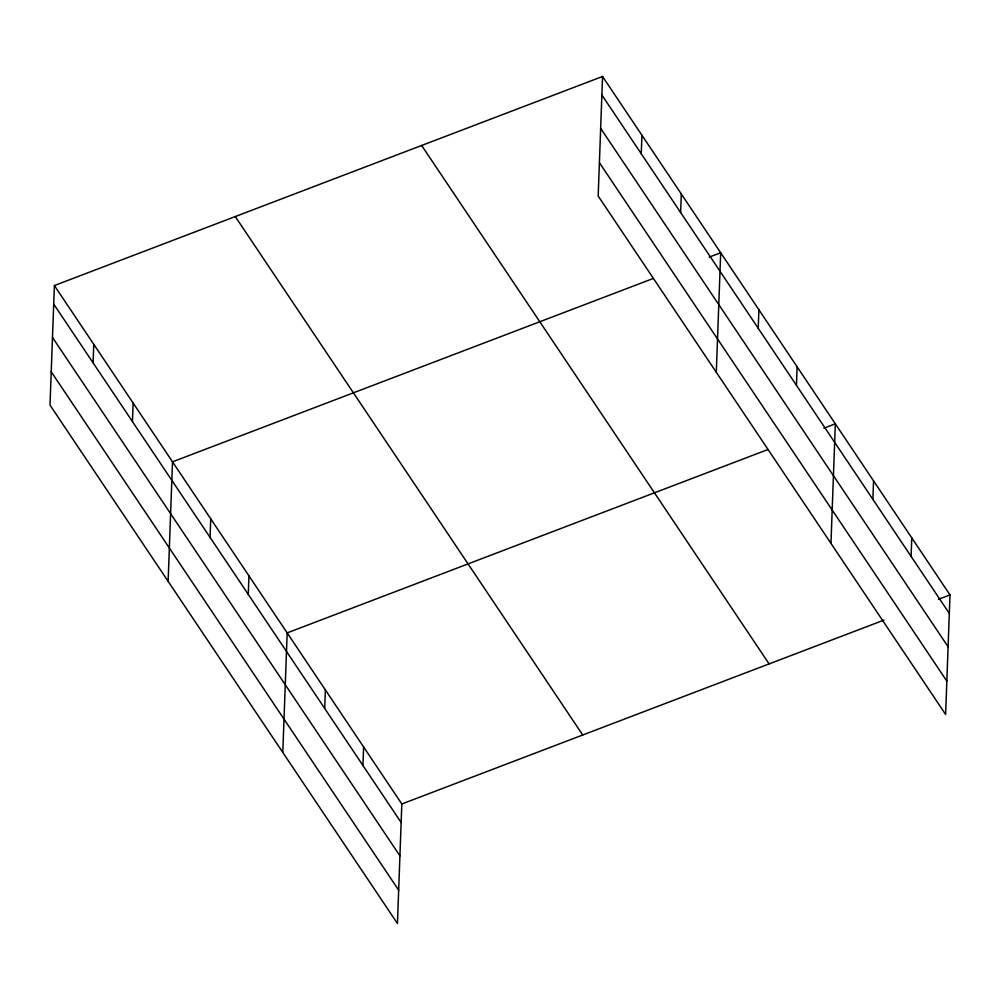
<?xml version="1.0" encoding="UTF-8"?>
<svg xmlns="http://www.w3.org/2000/svg" width="1000" height="1000" viewBox="0 0 1000 1000"><rect width="100%" height="100%" fill="white"/><g stroke="black" fill="none" stroke-linecap="round" stroke-linejoin="round"><path stroke-width="1.5" d="M54.387 285.55L50 405.087L397.45 923.525L401.825 803.988L54.387 285.55L602.55 76.475L950 594.913L945.612 714.45L598.175 196.012L602.55 76.475M93.075 362.837L93.763 344.312M132.463 421.6L133.138 403.062M168.125 581.362L172.512 461.825L653.213 278.488M210.05 537.375L210.738 518.85M248.275 594.412L248.95 575.875M282.787 752.438L287.175 632.9L767.862 449.562M324.712 708.462L325.387 689.925M362.925 765.487L363.612 746.963M641.25 153.763L641.938 135.238M680.625 212.525L681.312 193.988M716.3 372.275L720.688 252.75L709.2 257.125M758.225 328.3L758.9 309.775M796.45 385.325L797.125 366.8M830.962 543.362L835.337 423.825L823.863 428.212M872.887 499.387L873.562 480.85M911.1 556.413L911.775 537.888M401.825 803.988L883.962 620.1M938.512 599.288L950 594.913M601.875 95.013L949.325 613.438M600.65 128.338L948.1 646.775M599.4 162.688L946.838 681.112M421.662 145.475L769.1 663.9M235.275 216.562L582.725 734.987M53.7 304.088L401.15 822.513M52.488 337.413L399.925 855.85M51.225 371.763L398.663 890.188"/></g></svg>
